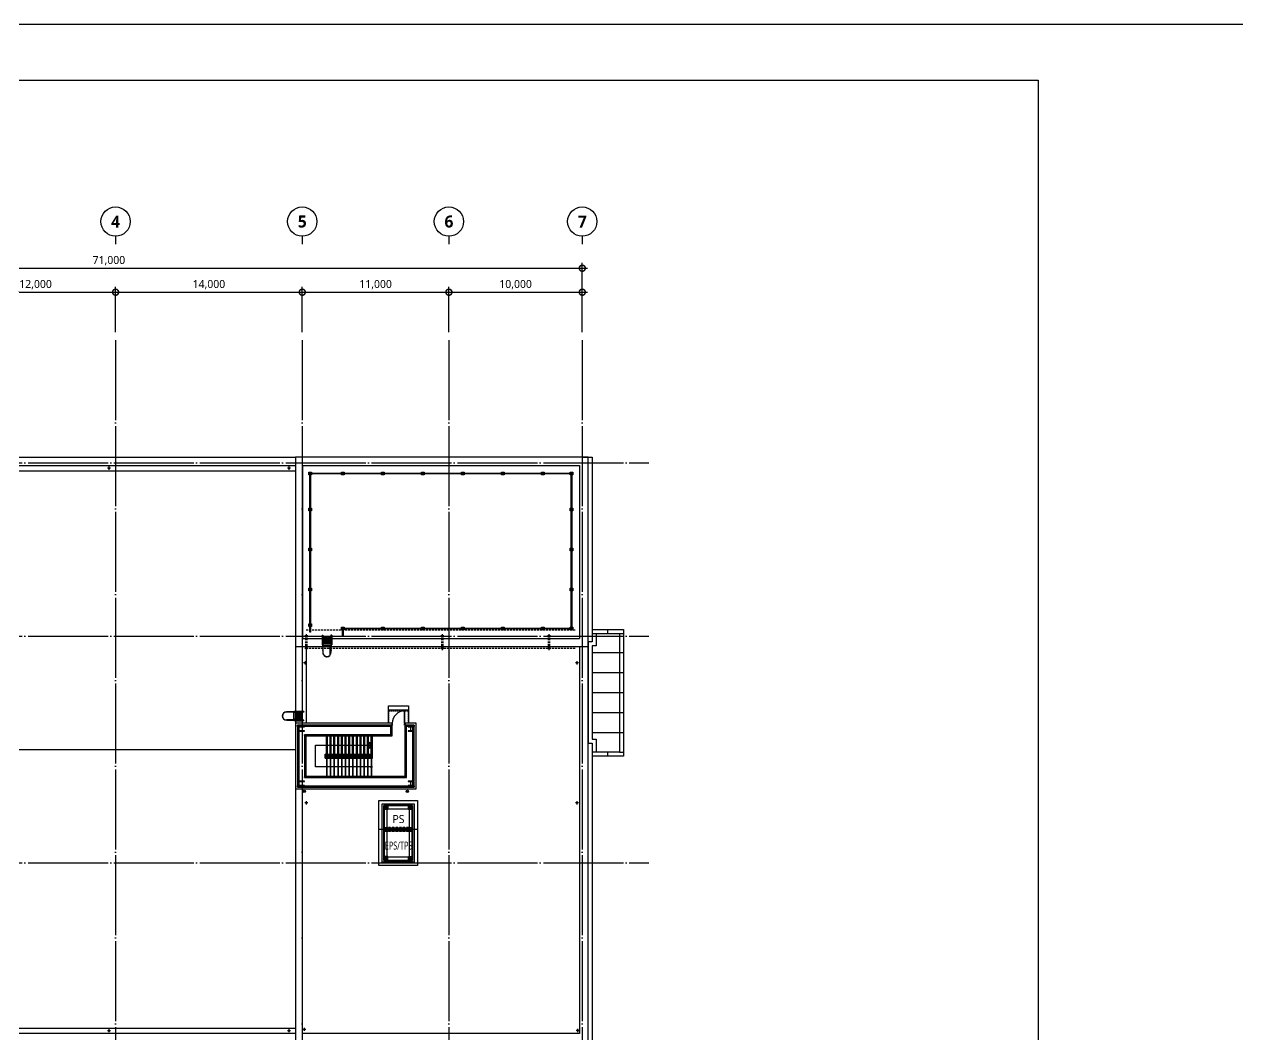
# Model space of a CAD drawing. Header units: millimetres. Extents: x -168200 to 672800, y -7409 to 118800.
# Drawn here: x 407053 to 498055, y 43000 to 118800 of the extents above; entities that cross this region are included whole.
import ezdxf
from ezdxf.enums import TextEntityAlignment as Align

# ---------------------------------------------------------------- set-up
doc = ezdxf.new("R2010")
doc.units = ezdxf.units.MM
doc.header["$LTSCALE"] = 200
for name, pattern in [('CEN', [62, 60, -1, 0, -1]), ('CEN-GAUN', [32.2, 30, -1, 0.2, -1]), ('DASHED2', [0.375, 0.25, -0.125]), ('HIDD', [1.05, 0.6, -0.45]), ('HIDDEN', [0.375, 0.25, -0.125]), ('JIS_02_0.7', [1.35, 0.75, -0.6]), ('XR01-B21-EA-1-P$0$HID', [2.3, 1.5, -0.8])]:
    doc.linetypes.add(name, pattern=pattern)
doc.layers.get('DEFPOINTS').update_dxf_attribs({"color": 137})
for name, color, linetype in [('1 BA', 9, 'Continuous'), ('1 CEN', 15, 'CEN-GAUN'), ('1 RM', 8, 'Continuous'), ('WALL-D', 3, 'Continuous')]:
    doc.layers.add(name, color=color, linetype=linetype)
doc.styles.add('$0$스타일1', font='malgun.ttf')
doc.styles.add('스타일1', font='malgun.ttf')
doc.styles.add('스타일2', font='malgunbd.ttf')
doc.dimstyles.new('CJA', dxfattribs={"dimscale": 300, "dimtxt": 2.7, "dimasz": 1, "dimexe": 2, "dimexo": 3, "dimgap": 1, "dimtad": 1, "dimdec": 0, "dimzin": 1, "dimdsep": 46, "dimlunit": 6, "dimtxsty": '$0$스타일1', "dimblk": 'CJDOT', "dimcen": 0.09, "dimdle": 1, "dimclrd": 256, "dimclre": 256, "dimclrt": 3, "dimadec": 0, "dimazin": 0, "dimtfac": 1, "dimtdec": 0, "dimtix": 1, "dimtmove": 2, "dimatfit": 3, "dimldrblk": 'CJDOT', "dimfxl": 1, "dimtolj": 1, "dimtzin": 1, "dimarcsym": 0})

# ---------------------------------------------------------------- blocks, each defined once
blk = doc.blocks.new('sheet-line')
at = {"layer": 'DEFPOINTS'}
blk.add_lwpolyline([(168200, -356400), (0, -356400), (0, -237600), (168200, -237600)], close=True, dxfattribs=at)
blk = doc.blocks.new('_DotSmall')
at = {"color": 0, "linetype": 'ByBlock', "const_width": 0.5}
blk.add_lwpolyline([(-0.0625, 0, 1), (0.0625, 0, 1)], format="xyb", close=True, dxfattribs=at)
blk = doc.blocks.new('*D29')
at = {"layer": '1 BA', "transparency": 16777216}
blk.add_line((377500, 100500), (449300, 100500), dxfattribs=at)
at = {"layer": '1 BA', "lineweight": -2, "transparency": 16777216}
for p, q in [((377900, 95700), (377900, 100900)), ((448900, 95700), (448900, 100900))]:
    blk.add_line(p, q, dxfattribs=at)
at = {"layer": 'DEFPOINTS', "color": 0, "transparency": 16777216}
for p in [(448900, 100500), (377900, 95100), (448900, 95100)]:
    blk.add_point(p, dxfattribs=at)
at = {"layer": '1 BA', "transparency": 16777216, "xscale": 900, "yscale": 900, "zscale": 900, "rotation": 180}
blk.add_blockref('_DotSmall', (377900, 100500), dxfattribs=at)
at = {"layer": '1 BA', "transparency": 16777216, "xscale": 900, "yscale": 900, "zscale": 900}
blk.add_blockref('_DotSmall', (448900, 100500), dxfattribs=at)
at = {"layer": '1 BA', "color": 0, "transparency": 16777216, "insert": (413400, 101062), "char_height": 600, "attachment_point": 5, "style": '$0$스타일1'}
blk.add_mtext('\\A1;71,000', dxfattribs=at)
blk = doc.blocks.new('CJDOT')
blk.add_line((-2, 0), (2, 0))
at = {"const_width": 0.5}
blk.add_lwpolyline([(-0.25, 0, 1), (0.25, 0, 1)], format="xyb", close=True, dxfattribs=at)
blk = doc.blocks.new('*D31')
at = {"layer": '1 BA', "transparency": 16777216}
blk.add_line((438500, 98700), (449300, 98700), dxfattribs=at)
at = {"layer": '1 BA', "lineweight": -2, "transparency": 16777216}
for p, q in [((438900, 95700), (438900, 99100)), ((448900, 95700), (448900, 99100))]:
    blk.add_line(p, q, dxfattribs=at)
at = {"layer": 'DEFPOINTS', "color": 0, "transparency": 16777216}
for p in [(448900, 98700), (438900, 95100), (448900, 95100)]:
    blk.add_point(p, dxfattribs=at)
at = {"layer": '1 BA', "transparency": 16777216, "xscale": 900, "yscale": 900, "zscale": 900, "rotation": 180}
blk.add_blockref('_DotSmall', (438900, 98700), dxfattribs=at)
at = {"layer": '1 BA', "transparency": 16777216, "xscale": 900, "yscale": 900, "zscale": 900}
blk.add_blockref('_DotSmall', (448900, 98700), dxfattribs=at)
at = {"layer": '1 BA', "color": 0, "transparency": 16777216, "insert": (443900, 99262), "char_height": 600, "attachment_point": 5, "style": '$0$스타일1'}
blk.add_mtext('\\A1;10,000', dxfattribs=at)
blk = doc.blocks.new('*D30')
at = {"layer": '1 BA', "transparency": 16777216}
blk.add_line((427500, 98700), (439300, 98700), dxfattribs=at)
at = {"layer": '1 BA', "lineweight": -2, "transparency": 16777216}
for p, q in [((427900, 95700), (427900, 99100)), ((438900, 95700), (438900, 99100))]:
    blk.add_line(p, q, dxfattribs=at)
at = {"layer": 'DEFPOINTS', "color": 0, "transparency": 16777216}
for p in [(438900, 98700), (427900, 95100), (438900, 95100)]:
    blk.add_point(p, dxfattribs=at)
at = {"layer": '1 BA', "transparency": 16777216, "xscale": 900, "yscale": 900, "zscale": 900, "rotation": 180}
blk.add_blockref('_DotSmall', (427900, 98700), dxfattribs=at)
at = {"layer": '1 BA', "transparency": 16777216, "xscale": 900, "yscale": 900, "zscale": 900}
blk.add_blockref('_DotSmall', (438900, 98700), dxfattribs=at)
at = {"layer": '1 BA', "color": 0, "transparency": 16777216, "insert": (433400, 99262), "char_height": 600, "attachment_point": 5, "style": '$0$스타일1'}
blk.add_mtext('\\A1;11,000', dxfattribs=at)
blk = doc.blocks.new('*D32')
at = {"layer": '1 BA', "transparency": 16777216}
blk.add_line((413500, 98700), (428300, 98700), dxfattribs=at)
at = {"layer": '1 BA', "lineweight": -2, "transparency": 16777216}
for p, q in [((413900, 95700), (413900, 99100)), ((427900, 95700), (427900, 99100))]:
    blk.add_line(p, q, dxfattribs=at)
at = {"layer": 'DEFPOINTS', "color": 0, "transparency": 16777216}
for p in [(427900, 98700), (413900, 95100), (427900, 95100)]:
    blk.add_point(p, dxfattribs=at)
at = {"layer": '1 BA', "transparency": 16777216, "xscale": 900, "yscale": 900, "zscale": 900, "rotation": 180}
blk.add_blockref('_DotSmall', (413900, 98700), dxfattribs=at)
at = {"layer": '1 BA', "transparency": 16777216, "xscale": 900, "yscale": 900, "zscale": 900}
blk.add_blockref('_DotSmall', (427900, 98700), dxfattribs=at)
at = {"layer": '1 BA', "color": 0, "transparency": 16777216, "insert": (420900, 99262), "char_height": 600, "attachment_point": 5, "style": '$0$스타일1'}
blk.add_mtext('\\A1;14,000', dxfattribs=at)
blk = doc.blocks.new('*D33')
at = {"layer": '1 BA', "transparency": 16777216}
blk.add_line((401500, 98700), (414300, 98700), dxfattribs=at)
at = {"layer": '1 BA', "lineweight": -2, "transparency": 16777216}
for p, q in [((401900, 95700), (401900, 99100)), ((413900, 95700), (413900, 99100))]:
    blk.add_line(p, q, dxfattribs=at)
at = {"layer": 'DEFPOINTS', "color": 0, "transparency": 16777216}
for p in [(413900, 98700), (401900, 95100), (413900, 95100)]:
    blk.add_point(p, dxfattribs=at)
at = {"layer": '1 BA', "transparency": 16777216, "xscale": 900, "yscale": 900, "zscale": 900, "rotation": 180}
blk.add_blockref('_DotSmall', (401900, 98700), dxfattribs=at)
at = {"layer": '1 BA', "transparency": 16777216, "xscale": 900, "yscale": 900, "zscale": 900}
blk.add_blockref('_DotSmall', (413900, 98700), dxfattribs=at)
at = {"layer": '1 BA', "color": 0, "transparency": 16777216, "insert": (407900, 99262), "char_height": 600, "attachment_point": 5, "style": '$0$스타일1'}
blk.add_mtext('\\A1;12,000', dxfattribs=at)

msp = doc.modelspace()

# ---------------------------------------------------------------- linework, layer by layer
at = {"layer": '1 BA'}
for p, q in [((413900, 102900), (413900, 102300)), ((427900, 102900), (427900, 102300)), ((438900, 102900), (438900, 102300)), ((448900, 102900), (448900, 102300)), ((377465, 86335), (427400, 86335)), ((378100, 85700), (427400, 85700)), ((413400, 85616.7), (413400, 85383.3)), ((426900, 85616.7), (426900, 85383.3)), ((449335, 86335), (427400, 86335)), ((427400, 86335), (427400, 42465)), ((427900, 85700), (427900, 72725)), ((427900, 85700), (448700, 85700)), ((427950, 72700), (427950, 85700)), ((448700, 85700), (448700, 72725)), ((448900, 86335), (449635, 86335)), ((449335, 42465), (449335, 86335)), ((449635, 86335), (449635, 72465)), ((378100, 85300), (427400, 85300)), ((413516.7, 85500), (413283.3, 85500)), ((427016.7, 85500), (426783.3, 85500)), ((428400, 85000), (428400, 85200)), ((428400, 85200), (428600, 85200)), ((428600, 85000), (428400, 85000)), ((428475, 73190), (428475, 85125)), ((428475, 85125), (448125, 85125)), ((448075, 85075), (428525, 85075)), ((428525, 85075), (428525, 73190)), ((428600, 85200), (428600, 85000)), ((430850, 85000), (430850, 85200)), ((430850, 85200), (431050, 85200)), ((431050, 85000), (430850, 85000)), ((431050, 85200), (431050, 85000)), ((433850, 85000), (433850, 85200)), ((433850, 85200), (434050, 85200)), ((434050, 85000), (433850, 85000)), ((434050, 85200), (434050, 85000)), ((436850, 85000), (436850, 85200)), ((436850, 85200), (437050, 85200)), ((437050, 85000), (436850, 85000)), ((437050, 85200), (437050, 85000)), ((439850, 85000), (439850, 85200)), ((439850, 85200), (440050, 85200)), ((440050, 85000), (439850, 85000)), ((440050, 85200), (440050, 85000)), ((442850, 85000), (442850, 85200)), ((442850, 85200), (443050, 85200)), ((443050, 85000), (442850, 85000)), ((443050, 85200), (443050, 85000)), ((445850, 85000), (445850, 85200)), ((445850, 85200), (446050, 85200)), ((446050, 85000), (445850, 85000)), ((446050, 85200), (446050, 85000)), ((448000, 85000), (448000, 85200)), ((448000, 85200), (448200, 85200)), ((448200, 85000), (448000, 85000)), ((448075, 73500), (448075, 85075)), ((448125, 85125), (448125, 73450)), ((448200, 85200), (448200, 85000)), ((428400, 82300), (428400, 82500)), ((428400, 82500), (428600, 82500)), ((428600, 82300), (428400, 82300)), ((428600, 82500), (428600, 82300)), ((448000, 82300), (448000, 82500)), ((448000, 82500), (448200, 82500)), ((448200, 82300), (448000, 82300)), ((448200, 82500), (448200, 82300)), ((428400, 79300), (428400, 79500)), ((428400, 79500), (428600, 79500)), ((428600, 79300), (428400, 79300)), ((428600, 79500), (428600, 79300)), ((448000, 79300), (448000, 79500)), ((448000, 79500), (448200, 79500)), ((448200, 79300), (448000, 79300)), ((448200, 79500), (448200, 79300)), ((428400, 76300), (428400, 76500)), ((428400, 76500), (428600, 76500)), ((428600, 76500), (428600, 76300)), ((448000, 76300), (448000, 76500)), ((448000, 76500), (448200, 76500)), ((448200, 76500), (448200, 76300)), ((428600, 76300), (428400, 76300)), ((448200, 76300), (448000, 76300)), ((428400, 73615), (428400, 73815)), ((428400, 73815), (428600, 73815)), ((428600, 73815), (428600, 73615)), ((428316.7, 72925), (428083.3, 72925)), ((428200, 73041.7), (428200, 72808.3)), ((428600, 73615), (428400, 73615)), ((428525, 73190), (428475, 73190)), ((429400, 72965.1), (429400, 72257.9)), ((429400, 72965.1), (429454, 72965.1)), ((429400, 72855), (429400, 72355)), ((430108, 72855), (429400, 72855)), ((429454, 72965.1), (429454, 72257.9)), ((430054, 72965.1), (430054, 72257.9)), ((430108, 72965.1), (430054, 72965.1)), ((430108, 72965.1), (430108, 72257.9)), ((430108, 72355), (430108, 72855)), ((430850, 73375), (430850, 73575)), ((430850, 73575), (431050, 73575)), ((431050, 73375), (430850, 73375)), ((430925, 73500), (448075, 73500)), ((430925, 72950), (430925, 73500)), ((430975, 72950), (430925, 72950)), ((448125, 73450), (430975, 73450)), ((430975, 73450), (430975, 72950)), ((431050, 73575), (431050, 73375)), ((433850, 73375), (433850, 73575)), ((433850, 73575), (434050, 73575)), ((434050, 73375), (433850, 73375)), ((434050, 73575), (434050, 73375)), ((436850, 73375), (436850, 73575)), ((436850, 73575), (437050, 73575)), ((437050, 73375), (436850, 73375)), ((437050, 73575), (437050, 73375)), ((438516.7, 72925), (438283.3, 72925)), ((438400, 73041.7), (438400, 72808.3)), ((439850, 73375), (439850, 73575)), ((439850, 73575), (440050, 73575)), ((440050, 73375), (439850, 73375)), ((440050, 73575), (440050, 73375)), ((442850, 73375), (442850, 73575)), ((442850, 73575), (443050, 73575)), ((443050, 73375), (442850, 73375)), ((443050, 73575), (443050, 73375)), ((445850, 73375), (445850, 73575)), ((445850, 73575), (446050, 73575)), ((446050, 73375), (445850, 73375)), ((446050, 73575), (446050, 73375)), ((446516.7, 72925), (446283.3, 72925)), ((446400, 73041.7), (446400, 72808.3)), ((448000, 73375), (448000, 73575)), ((448000, 73575), (448200, 73575)), ((448200, 73375), (448000, 73375)), ((448200, 73575), (448200, 73375)), ((449635, 73400), (452000, 73400)), ((449635, 73100), (451700, 73100)), ((449935, 73100), (449935, 72165)), ((450817.5, 73100), (450817.5, 73400)), ((451700, 73100), (452000, 73100)), ((451700, 73100), (451700, 64200)), ((452000, 73400), (452000, 63900)), ((427400, 72115), (449335, 72115)), ((427900, 72725), (448700, 72725)), ((427900, 72115), (427900, 66360)), ((428316.7, 71965), (428083.3, 71965)), ((428200, 72115), (428200, 66360)), ((428200, 72081.7), (428200, 71848.3)), ((429447.8, 72257.9), (429396, 72257.9)), ((429396, 72257.9), (429396, 72255.8)), ((429399.1, 72252.7), (429435.9, 72252.7)), ((429400, 72355), (430108, 72355)), ((429400, 72257.9), (429454, 72257.9)), ((429442.6, 72245.9), (429442.6, 72157.4)), ((429445.7, 72154.2), (429447.8, 72154.2)), ((429447.8, 72154.2), (429447.8, 72257.9)), ((429447.8, 72237.1), (429447.8, 71662.1)), ((429447.8, 72237.1), (429454, 72237.1)), ((429454, 72237.1), (429454, 71662.2)), ((429454, 72214), (430047.8, 72214)), ((429454, 72198.1), (430047.8, 72198.1)), ((429511.7, 72355), (429457.7, 72355)), ((429457.7, 72355), (429511.7, 72355)), ((429993.4, 72355), (429939.4, 72355)), ((429939.4, 72355), (429993.4, 72355)), ((430000, 71489.6), (430000, 72115)), ((430054, 72237.1), (430047.8, 72237.1)), ((430047.8, 72237.1), (430047.8, 71662.2)), ((430108, 72257.9), (430054, 72257.9)), ((430054, 72257.9), (430105.8, 72257.9)), ((430054, 72154.2), (430054, 72257.9)), ((430054, 71729.4), (430054, 72237.1)), ((430056.1, 72154.2), (430054, 72154.2)), ((430059.2, 72245.9), (430059.2, 72157.4)), ((430102.7, 72252.7), (430065.9, 72252.7)), ((430105.8, 72257.9), (430105.8, 72255.8)), ((438516.7, 71965), (438283.3, 71965)), ((438400, 72081.7), (438400, 71848.3)), ((446516.7, 71965), (446283.3, 71965)), ((446400, 72081.7), (446400, 71848.3)), ((448700, 72115), (448700, 43100)), ((449635, 72465), (449335, 72465)), ((449335, 72465), (449335, 64870)), ((449935, 72165), (449635, 72165)), ((449635, 72165), (449635, 65170)), ((428108.3, 71016.7), (428108.3, 70783.3)), ((429442.6, 71828.6), (429442.6, 71870)), ((429442.6, 71870), (429447.8, 71870)), ((429447.8, 71828.6), (429442.6, 71828.6)), ((429455.5, 71594.2), (429449.9, 71592.2)), ((429467.6, 71554.5), (429462.3, 71552.6)), ((429730.2, 71359.9), (429730.2, 71354.5)), ((429771.6, 71359.9), (429771.6, 71354.5)), ((430034, 71554.5), (430039.3, 71552.6)), ((430046.1, 71594.2), (430051.7, 71592.2)), ((430054, 71870), (430059.2, 71870)), ((430059.2, 71828.6), (430054, 71828.6)), ((430054, 71729.4), (430054, 71667.4)), ((430054, 71667.4), (430054, 71662.1)), ((430059.2, 71870), (430059.2, 71828.6)), ((448500, 71016.7), (448500, 70783.3)), ((452000, 71650), (449635, 71650)), ((428225, 70900), (427991.7, 70900)), ((448616.7, 70900), (448383.3, 70900)), ((452000, 70150), (449635, 70150)), ((452000, 68650), (449635, 68650)), ((434375, 67360), (434375, 67660)), ((434375, 67660), (435875, 67660)), ((434375, 66360), (434375, 67360)), ((434375, 67360), (435875, 67360)), ((435875, 67660), (435875, 67360)), ((435875, 67360), (435875, 66360)), ((426404.9, 66927.8), (426399.5, 66927.8)), ((426404.9, 66886.4), (426399.5, 66886.4)), ((426599.5, 67190.4), (426597.6, 67195.7)), ((426599.5, 66624), (426597.6, 66618.7)), ((426639.2, 67202.5), (426637.2, 67208.1)), ((426639.2, 66611.9), (426637.2, 66606.3)), ((427282.1, 67210.2), (426707.1, 67210.2)), ((426712.4, 66604), (426707.1, 66604)), ((427282.1, 67204), (426707.2, 67204)), ((427282.1, 66610.2), (426707.2, 66610.2)), ((426774.4, 66604), (426712.4, 66604)), ((426774.4, 66604), (427282.1, 66604)), ((426873.6, 67210.2), (426873.6, 67215.4)), ((426873.6, 67215.4), (426915, 67215.4)), ((426873.6, 66598.8), (426873.6, 66604)), ((426915, 66598.8), (426873.6, 66598.8)), ((426915, 67215.4), (426915, 67210.2)), ((426915, 66604), (426915, 66598.8)), ((427199.2, 67212.3), (427199.2, 67210.2)), ((427199.2, 67210.2), (427302.9, 67210.2)), ((427199.2, 66601.9), (427199.2, 66604)), ((427199.2, 66604), (427302.9, 66604)), ((427290.9, 67215.4), (427202.4, 67215.4)), ((427290.9, 66598.8), (427202.4, 66598.8)), ((427243.1, 67204), (427243.1, 66610.2)), ((427259, 67204), (427259, 66610.2)), ((427282.1, 67210.2), (427282.1, 67204)), ((427282.1, 66604), (427282.1, 66610.2)), ((427297.7, 67258.9), (427297.7, 67222.1)), ((427297.7, 66555.3), (427297.7, 66592.1)), ((427302.9, 67262), (427300.8, 67262)), ((427302.9, 66552.2), (427300.8, 66552.2)), ((427302.9, 67210.2), (427302.9, 67262)), ((428010.1, 67258), (427302.9, 67258)), ((427302.9, 67258), (427302.9, 67204)), ((428010.1, 67204), (427302.9, 67204)), ((428010.1, 66604), (427302.9, 66604)), ((427302.9, 66550), (427302.9, 66604)), ((427302.9, 66604), (427302.9, 66552.2)), ((428010.1, 66550), (427302.9, 66550)), ((427900, 67258), (427400, 67258)), ((427400, 67258), (427400, 66550)), ((427400, 67146.3), (427400, 67200.3)), ((427400, 67200.3), (427400, 67146.3)), ((427400, 66664.6), (427400, 66718.6)), ((427400, 66718.6), (427400, 66664.6)), ((427400, 66550), (427900, 66550)), ((427900, 66550), (427900, 67258)), ((428010.1, 67258), (428010.1, 67204)), ((428010.1, 66550), (428010.1, 66604)), ((435560, 66360), (435560, 67300)), ((435560, 67300), (435595, 67300)), ((435595, 66360), (435595, 67300)), ((452000, 67150), (449635, 67150)), ((434625, 66360), (427400, 66360)), ((427400, 66360), (427400, 61440)), ((434625, 66225), (427535, 66225)), ((427535, 66225), (427535, 61575)), ((427535, 66125), (427535, 66225)), ((427535, 66225), (427635, 66225)), ((427635, 66125), (427535, 66125)), ((427539, 66221), (427631, 66129)), ((427631, 66221), (427539, 66129)), ((427539, 66129), (427539, 66221)), ((427539, 66221), (427631, 66221)), ((427631, 66129), (427539, 66129)), ((427631, 66221), (427631, 66129)), ((427635, 66225), (427635, 66125)), ((434625, 66125), (427635, 66125)), ((427635, 66125), (427635, 61675)), ((428075, 66125), (427725, 66125)), ((427725, 66125), (427725, 66106)), ((427725, 66106), (427874.7, 66106)), ((427874.7, 65794), (427725, 65794)), ((427725, 65794), (427725, 65775)), ((427725, 65775), (428075, 65775)), ((427894, 66086.8), (427894, 65813.3)), ((427906, 65813.3), (427906, 66086.8)), ((427925.2, 66106), (428075, 66106)), ((428075, 65794), (427925.2, 65794)), ((428075, 66106), (428075, 66125)), ((428075, 65775), (428075, 65794)), ((434600, 66225), (434600, 65425)), ((434612.5, 66225), (434612.5, 65412.5)), ((434625, 66360), (434625, 66225)), ((434655, 66360), (434625, 66360)), ((434625, 66360), (434625, 66225)), ((434625, 66225), (434670, 66225)), ((434625, 66225), (434625, 65400)), ((434655, 66330), (434655, 66360)), ((434670, 66330), (434655, 66330)), ((434670, 66225), (434670, 66330)), ((434670, 66225), (434670, 66225)), ((434670, 66225), (434670, 66225)), ((435595, 66360), (435560, 66360)), ((435580, 66225), (435580, 66330)), ((435580, 66330), (435595, 66330)), ((435625, 66225), (435580, 66225)), ((435580, 66225), (435580, 66225)), ((435580, 66225), (435580, 66225)), ((435595, 66330), (435595, 66360)), ((435595, 66360), (435625, 66360)), ((435625, 66360), (435625, 66225)), ((436435, 66360), (435625, 66360)), ((435625, 66360), (435625, 66225)), ((436300, 66225), (435625, 66225)), ((435625, 62400), (435625, 66225)), ((436200, 66125), (435625, 66125)), ((435637.5, 62387.5), (435637.5, 66225)), ((435650, 62375), (435650, 66225)), ((436200, 66125), (435850, 66125)), ((435850, 66125), (435850, 66106)), ((435850, 66106), (435999.8, 66106)), ((435999.8, 65794), (435850, 65794)), ((435850, 65794), (435850, 65775)), ((435850, 65775), (436200, 65775)), ((436019, 66086.8), (436019, 65813.3)), ((436031, 65813.3), (436031, 66086.8)), ((436050.3, 66106), (436200, 66106)), ((436200, 65794), (436050.3, 65794)), ((436200, 66125), (436200, 66225)), ((436200, 66225), (436300, 66225)), ((436200, 66106), (436200, 66125)), ((436300, 66125), (436200, 66125)), ((436200, 61675), (436200, 66125)), ((436200, 65775), (436200, 65794)), ((436204, 66221), (436296, 66129)), ((436296, 66221), (436204, 66129)), ((436204, 66129), (436204, 66221)), ((436204, 66221), (436296, 66221)), ((436296, 66129), (436204, 66129)), ((436296, 66221), (436296, 66129)), ((436300, 61575), (436300, 66225)), ((436300, 66225), (436300, 66125)), ((436435, 61440), (436435, 66360)), ((452000, 65650), (449635, 65650)), ((434600, 65425), (428150, 65425)), ((428150, 65425), (428150, 62375)), ((434612.5, 65412.5), (428162.5, 65412.5)), ((428162.5, 65412.5), (428162.5, 62387.5)), ((434625, 65400), (428175, 65400)), ((428175, 65400), (428175, 62400)), ((428888.4, 63085), (428888.4, 64715)), ((428888.4, 64715), (433070, 64715)), ((429720, 64050), (429720, 65400)), ((429720, 65400), (429770, 65400)), ((429770, 65400), (429770, 64050)), ((430000, 64050), (430000, 65400)), ((430000, 65400), (430050, 65400)), ((430050, 65400), (430050, 64050)), ((430280, 64050), (430280, 65400)), ((430280, 65400), (430330, 65400)), ((430330, 65400), (430330, 64050)), ((430560, 64050), (430560, 65400)), ((430560, 65400), (430610, 65400)), ((430610, 65400), (430610, 64050)), ((430840, 64050), (430840, 65400)), ((430840, 65400), (430890, 65400)), ((430890, 65400), (430890, 64050)), ((431120, 64050), (431120, 65400)), ((431120, 65400), (431170, 65400)), ((431170, 65400), (431170, 64050)), ((431400, 64050), (431400, 65400)), ((431400, 65400), (431450, 65400)), ((431450, 65400), (431450, 64050)), ((431680, 64050), (431680, 65400)), ((431680, 65400), (431730, 65400)), ((431730, 65400), (431730, 64050)), ((431960, 64050), (431960, 65400)), ((431960, 65400), (432010, 65400)), ((432010, 65400), (432010, 64050)), ((432240, 64050), (432240, 65400)), ((432240, 65400), (432290, 65400)), ((432290, 65400), (432290, 64050)), ((432520, 64050), (432520, 65400)), ((432520, 65400), (432570, 65400)), ((432570, 65400), (432570, 64050)), ((432800, 64050), (432800, 65400)), ((432800, 65400), (432850, 65400)), ((432850, 65400), (432850, 64050)), ((432956.3, 64931.5), (432902.9, 64900.4)), ((432902.9, 64900.4), (433008.9, 64715)), ((433008.9, 64715), (432902.9, 64529.6)), ((433080, 64715), (432956.3, 64931.5)), ((432956.3, 64498.5), (433080, 64715)), ((433080, 64050), (433080, 65400)), ((433080, 65400), (433130, 65400)), ((433080, 65400), (433130, 65400)), ((433130, 65400), (433130, 64050)), ((433130, 65400), (433130, 64050)), ((433130, 65400), (433130, 63800)), ((433180, 63750), (433180, 65400)), ((449335, 64870), (449635, 64870)), ((449635, 65170), (449935, 65170)), ((449635, 64870), (449635, 42465)), ((449935, 65170), (449935, 64200)), ((378100, 64400), (427400, 64400)), ((429620, 64050), (433130, 64050)), ((429620, 63750), (429620, 64050)), ((429620, 63750), (433180, 63750)), ((429670, 63800), (429670, 64000)), ((429670, 64000), (433130, 64000)), ((433130, 63800), (429670, 63800)), ((429700, 63830), (429700, 63970)), ((429700, 63970), (433100, 63970)), ((433100, 63830), (429700, 63830)), ((429720, 64495), (429720, 64495)), ((429720, 64000), (429720, 63970)), ((429770, 63970), (429720, 63970)), ((429720, 63850), (429720, 63950)), ((429720, 63950), (433080, 63950)), ((433080, 63850), (429720, 63850)), ((429720, 63800), (429720, 63830)), ((429770, 63830), (429720, 63830)), ((429720, 63750), (429720, 62400)), ((429770, 64000), (429770, 63970)), ((429770, 63800), (429770, 63830)), ((429770, 62400), (429770, 63750)), ((430000, 64000), (430000, 63970)), ((430050, 63970), (430000, 63970)), ((430000, 63800), (430000, 63830)), ((430050, 63830), (430000, 63830)), ((430000, 63750), (430000, 62400)), ((430050, 64000), (430050, 63970)), ((430050, 63800), (430050, 63830)), ((430050, 62400), (430050, 63750)), ((430280, 64000), (430280, 63970)), ((430330, 63970), (430280, 63970)), ((430280, 63800), (430280, 63830)), ((430330, 63830), (430280, 63830)), ((430280, 63750), (430280, 62400)), ((430330, 64000), (430330, 63970)), ((430330, 63800), (430330, 63830)), ((430330, 62400), (430330, 63750)), ((430560, 64000), (430560, 63970)), ((430610, 63970), (430560, 63970)), ((430560, 63800), (430560, 63830)), ((430610, 63830), (430560, 63830)), ((430560, 63750), (430560, 62400)), ((430610, 64000), (430610, 63970)), ((430610, 63800), (430610, 63830)), ((430610, 62400), (430610, 63750)), ((430840, 64495), (430840, 64495)), ((430840, 64000), (430840, 63970)), ((430890, 63970), (430840, 63970)), ((430840, 63800), (430840, 63830)), ((430890, 63830), (430840, 63830)), ((430840, 63750), (430840, 62400)), ((430890, 64000), (430890, 63970)), ((430890, 63800), (430890, 63830)), ((430890, 62400), (430890, 63750)), ((431120, 64000), (431120, 63970)), ((431170, 63970), (431120, 63970)), ((431120, 63800), (431120, 63830)), ((431170, 63830), (431120, 63830)), ((431120, 63750), (431120, 62400)), ((431170, 64000), (431170, 63970)), ((431170, 63800), (431170, 63830)), ((431170, 62400), (431170, 63750)), ((431400, 64000), (431400, 63970)), ((431450, 63970), (431400, 63970)), ((431400, 63800), (431400, 63830)), ((431450, 63830), (431400, 63830)), ((431400, 63750), (431400, 62400)), ((431450, 64000), (431450, 63970)), ((431450, 63800), (431450, 63830)), ((431450, 62400), (431450, 63750)), ((431680, 64000), (431680, 63970)), ((431730, 63970), (431680, 63970)), ((431680, 63800), (431680, 63830)), ((431730, 63830), (431680, 63830)), ((431680, 63750), (431680, 62400)), ((431730, 64000), (431730, 63970)), ((431730, 63800), (431730, 63830)), ((431730, 62400), (431730, 63750)), ((431960, 64000), (431960, 63970)), ((432010, 63970), (431960, 63970)), ((431960, 63800), (431960, 63830)), ((432010, 63830), (431960, 63830)), ((431960, 63750), (431960, 62400)), ((432010, 64000), (432010, 63970)), ((432010, 63800), (432010, 63830)), ((432010, 62400), (432010, 63750)), ((432240, 64000), (432240, 63970)), ((432290, 63970), (432240, 63970)), ((432240, 63800), (432240, 63830)), ((432290, 63830), (432240, 63830)), ((432240, 63750), (432240, 62400)), ((432290, 64000), (432290, 63970)), ((432290, 63800), (432290, 63830)), ((432290, 62400), (432290, 63750)), ((432520, 64000), (432520, 63970)), ((432570, 63970), (432520, 63970)), ((432520, 63800), (432520, 63830)), ((432570, 63830), (432520, 63830)), ((432520, 63750), (432520, 62400)), ((432570, 64000), (432570, 63970)), ((432570, 63800), (432570, 63830)), ((432570, 62400), (432570, 63750)), ((432800, 64000), (432800, 63970)), ((432850, 63970), (432800, 63970)), ((432800, 63800), (432800, 63830)), ((432850, 63830), (432800, 63830)), ((432800, 63750), (432800, 62400)), ((432850, 64000), (432850, 63970)), ((432850, 63800), (432850, 63830)), ((432850, 62400), (432850, 63750)), ((432902.9, 64529.6), (432956.3, 64498.5)), ((433080, 64000), (433080, 63970)), ((433080, 64000), (433080, 63970)), ((433130, 63970), (433080, 63970)), ((433130, 63970), (433080, 63970)), ((433080, 63950), (433080, 63850)), ((433080, 63800), (433080, 63830)), ((433080, 63800), (433080, 63830)), ((433130, 63830), (433080, 63830)), ((433130, 63830), (433080, 63830)), ((433080, 63750), (433080, 62400)), ((433100, 63970), (433100, 63830)), ((433130, 64000), (433130, 63970)), ((433130, 64000), (433130, 63970)), ((433130, 63800), (433130, 63830)), ((433130, 63800), (433130, 63830)), ((433130, 62400), (433130, 63750)), ((433130, 62400), (433130, 63750)), ((451700, 64200), (449635, 64200)), ((452000, 63900), (449635, 63900)), ((450817.5, 63900), (450817.5, 64200)), ((451700, 64200), (452000, 64200)), ((433080, 63085), (428888.4, 63085)), ((429720, 63347.5), (429720, 63347.5)), ((430840, 63347.5), (430840, 63347.5)), ((431680, 63347.5), (431680, 63347.5)), ((432520, 63347.5), (432520, 63347.5)), ((428075, 62025), (427725, 62025)), ((427725, 62025), (427725, 62006)), ((427725, 62006), (427874.7, 62006)), ((427894, 61986.8), (427894, 61713.3)), ((427906, 61713.3), (427906, 61986.8)), ((427925.2, 62006), (428075, 62006)), ((428075, 62006), (428075, 62025)), ((428150, 62375), (435650, 62375)), ((428162.5, 62387.5), (435637.5, 62387.5)), ((428175, 62400), (435625, 62400)), ((429720, 62400), (429770, 62400)), ((430000, 62400), (430050, 62400)), ((430280, 62400), (430330, 62400)), ((430560, 62400), (430610, 62400)), ((430840, 62400), (430890, 62400)), ((431120, 62400), (431170, 62400)), ((431400, 62400), (431450, 62400)), ((431680, 62400), (431730, 62400)), ((431960, 62400), (432010, 62400)), ((432240, 62400), (432290, 62400)), ((432520, 62400), (432570, 62400)), ((432800, 62400), (432850, 62400)), ((433080, 62400), (433130, 62400)), ((433080, 62400), (433130, 62400)), ((436200, 62025), (435850, 62025)), ((435850, 62025), (435850, 62006)), ((435850, 62006), (435999.8, 62006)), ((436019, 61986.8), (436019, 61713.3)), ((436031, 61713.3), (436031, 61986.8)), ((436050.3, 62006), (436200, 62006)), ((436200, 62006), (436200, 62025)), ((427400, 61440), (436435, 61440)), ((427535, 61575), (427535, 61675)), ((427535, 61675), (427635, 61675)), ((427535, 61575), (436300, 61575)), ((427635, 61575), (427535, 61575)), ((427539, 61671), (427631, 61579)), ((427631, 61671), (427539, 61579)), ((427539, 61579), (427539, 61671)), ((427539, 61671), (427631, 61671)), ((427631, 61579), (427539, 61579)), ((427631, 61671), (427631, 61579)), ((427635, 61675), (427635, 61575)), ((427635, 61675), (436200, 61675)), ((427874.7, 61694), (427725, 61694)), ((427725, 61694), (427725, 61675)), ((427725, 61675), (428075, 61675)), ((427900, 61440), (427900, 43100)), ((428075, 61694), (427925.2, 61694)), ((428075, 61675), (428075, 61694)), ((435999.8, 61694), (435850, 61694)), ((435850, 61694), (435850, 61675)), ((435850, 61675), (436200, 61675)), ((436200, 61694), (436050.3, 61694)), ((436200, 61675), (436200, 61694)), ((436200, 61575), (436200, 61675)), ((436200, 61675), (436300, 61675)), ((436300, 61575), (436200, 61575)), ((436204, 61671), (436296, 61579)), ((436296, 61671), (436204, 61579)), ((436204, 61579), (436204, 61671)), ((436204, 61671), (436296, 61671)), ((436296, 61579), (436204, 61579)), ((436296, 61671), (436296, 61579)), ((436300, 61675), (436300, 61575)), ((428316.7, 60400), (428083.3, 60400)), ((428200, 60516.7), (428200, 60283.3)), ((433650, 55700), (433650, 60575)), ((433650, 60575), (436550, 60575)), ((433900, 55950), (433900, 60325)), ((433900, 60325), (436300, 60325)), ((434025, 60200), (434025, 58450)), ((436175, 60200), (434025, 60200)), ((434025, 56075), (434025, 60200)), ((434025, 60200), (436175, 60200)), ((434075, 60150), (434075, 59950)), ((434275, 60150), (434075, 60150)), ((434125, 60000), (434125, 60100)), ((434125, 60100), (434225, 60100)), ((434129.5, 60004.5), (434220.5, 60095.5)), ((434129.5, 60095.5), (434220.5, 60004.5)), ((434129.5, 60004.5), (434220.5, 60095.5)), ((434129.5, 60095.5), (434220.5, 60004.5)), ((434129.5, 60004.5), (434220.5, 60095.5)), ((434129.5, 60095.5), (434220.5, 60004.5)), ((434129.5, 60004.5), (434220.5, 60095.5)), ((434129.5, 60095.5), (434220.5, 60004.5)), ((434129.5, 60004.5), (434129.5, 60095.5)), ((434129.5, 60095.5), (434220.5, 60095.5)), ((434220.5, 60095.5), (434220.5, 60004.5)), ((434225, 60100), (434225, 60000)), ((434275, 59950), (434275, 60150)), ((434325, 60175), (434325, 59900)), ((435875, 60175), (434325, 60175)), ((435875, 59900), (435875, 60175)), ((435925, 60150), (435925, 59950)), ((436125, 60150), (435925, 60150)), ((435975, 60000), (435975, 60100)), ((435975, 60100), (436075, 60100)), ((435979.5, 60004.5), (436070.5, 60095.5)), ((435979.5, 60095.5), (436070.5, 60004.5)), ((435979.5, 60004.5), (436070.5, 60095.5)), ((435979.5, 60095.5), (436070.5, 60004.5)), ((435979.5, 60004.5), (436070.5, 60095.5)), ((435979.5, 60095.5), (436070.5, 60004.5)), ((435979.5, 60004.5), (436070.5, 60095.5)), ((435979.5, 60095.5), (436070.5, 60004.5)), ((435979.5, 60004.5), (435979.5, 60095.5)), ((435979.5, 60095.5), (436070.5, 60095.5)), ((436070.5, 60095.5), (436070.5, 60004.5)), ((436075, 60100), (436075, 60000)), ((436125, 59950), (436125, 60150)), ((436175, 58450), (436175, 60200)), ((436175, 60200), (436175, 56075)), ((436300, 60325), (436300, 55950)), ((436550, 60575), (436550, 55700)), ((448616.7, 60400), (448383.3, 60400)), ((448500, 60516.7), (448500, 60283.3)), ((434325, 59900), (434050, 59900)), ((434050, 59900), (434050, 58537.5)), ((434075, 59950), (434275, 59950)), ((434225, 60000), (434125, 60000)), ((434220.5, 60004.5), (434129.5, 60004.5)), ((434275, 59950), (435925, 59950)), ((434275, 58487.5), (434275, 59950)), ((436150.3, 59900), (435875, 59900)), ((435925, 59950), (435925, 58487.5)), ((435925, 59950), (436125, 59950)), ((436075, 60000), (435975, 60000)), ((436070.5, 60004.5), (435979.5, 60004.5)), ((436150.3, 58537.5), (436150.3, 59900)), ((434025, 58450), (436175, 58450)), ((434025, 58325), (434025, 56075)), ((436175, 58325), (434025, 58325)), ((434050, 58537.5), (434325, 58537.5)), ((434075, 58287.5), (434075, 58487.5)), ((434075, 58487.5), (434275, 58487.5)), ((434075, 58487.5), (434075, 58287.5)), ((434275, 58487.5), (434075, 58487.5)), ((434275, 58287.5), (434075, 58287.5)), ((434075, 58287.5), (434275, 58287.5)), ((434125, 58337.5), (434125, 58437.5)), ((434125, 58437.5), (434225, 58437.5)), ((434225, 58337.5), (434125, 58337.5)), ((434129.5, 58342), (434220.5, 58433)), ((434129.5, 58433), (434220.5, 58342)), ((434129.5, 58342), (434220.5, 58433)), ((434129.5, 58433), (434220.5, 58342)), ((434129.5, 58342), (434220.5, 58433)), ((434129.5, 58433), (434220.5, 58342)), ((434129.5, 58342), (434220.5, 58433)), ((434129.5, 58433), (434220.5, 58342)), ((434129.5, 58342), (434129.5, 58433)), ((434129.5, 58433), (434220.5, 58433)), ((434220.5, 58342), (434129.5, 58342)), ((434220.5, 58433), (434220.5, 58342)), ((434225, 58437.5), (434225, 58337.5)), ((435925, 58487.5), (434275, 58487.5)), ((434275, 58487.5), (434275, 58287.5)), ((434275, 58287.5), (434275, 58487.5)), ((434275, 58287.5), (435925, 58287.5)), ((434275, 56325), (434275, 58287.5)), ((434325, 58537.5), (434325, 58237.5)), ((435875, 58237.5), (435875, 58537.5)), ((435875, 58537.5), (436150.3, 58537.5)), ((435925, 58487.5), (435925, 58287.5)), ((436125, 58487.5), (435925, 58487.5)), ((435925, 58287.5), (435925, 56325)), ((435925, 58287.5), (436125, 58287.5)), ((435975, 58337.5), (435975, 58437.5)), ((435975, 58437.5), (436075, 58437.5)), ((436075, 58337.5), (435975, 58337.5)), ((435979.5, 58342), (436070.5, 58433)), ((435979.5, 58433), (436070.5, 58342)), ((435979.5, 58342), (436070.5, 58433)), ((435979.5, 58433), (436070.5, 58342)), ((435979.5, 58342), (436070.5, 58433)), ((435979.5, 58433), (436070.5, 58342)), ((435979.5, 58342), (436070.5, 58433)), ((435979.5, 58433), (436070.5, 58342)), ((435979.5, 58342), (435979.5, 58433)), ((435979.5, 58433), (436070.5, 58433)), ((436070.5, 58342), (435979.5, 58342)), ((436070.5, 58433), (436070.5, 58342)), ((436075, 58437.5), (436075, 58337.5)), ((436125, 58287.5), (436125, 58487.5)), ((436175, 56075), (436175, 58325)), ((434325, 58237.5), (434050, 58237.5)), ((434050, 58237.5), (434050, 56375)), ((436150.3, 58237.5), (435875, 58237.5)), ((436150.3, 56375), (436150.3, 58237.5)), ((436550, 55700), (433650, 55700)), ((436300, 55950), (433900, 55950)), ((434025, 56075), (436175, 56075)), ((436175, 56075), (434025, 56075)), ((434072.7, 56077.3), (434027.3, 56122.7)), ((434027.3, 56077.3), (434072.7, 56122.7)), ((434325, 56375), (434050, 56375)), ((434075, 56325), (434075, 56125)), ((434275, 56325), (434075, 56325)), ((434075, 56125), (434275, 56125)), ((434125.3, 56175), (434125.3, 56275)), ((434125.3, 56275), (434225.3, 56275)), ((434225.3, 56175), (434125.3, 56175)), ((434129.8, 56179.5), (434220.8, 56270.5)), ((434129.8, 56270.5), (434220.8, 56179.5)), ((434129.8, 56179.5), (434220.8, 56270.5)), ((434129.8, 56270.5), (434220.8, 56179.5)), ((434129.8, 56179.5), (434220.8, 56270.5)), ((434129.8, 56270.5), (434220.8, 56179.5)), ((434129.8, 56179.5), (434220.8, 56270.5)), ((434129.8, 56270.5), (434220.8, 56179.5)), ((434129.8, 56179.5), (434129.8, 56270.5)), ((434129.8, 56270.5), (434220.8, 56270.5)), ((434220.8, 56179.5), (434129.8, 56179.5)), ((434220.8, 56270.5), (434220.8, 56179.5)), ((434225.3, 56275), (434225.3, 56175)), ((435925, 56325), (434275, 56325)), ((434275, 56125), (434275, 56325)), ((434325, 56100), (434325, 56375)), ((434325, 56100), (435875, 56100)), ((435875, 56100), (435875, 56375)), ((435875, 56375), (436150.3, 56375)), ((435925, 56325), (435925, 56125)), ((436125, 56325), (435925, 56325)), ((435925, 56125), (436125, 56125)), ((435975.3, 56175), (435975.3, 56275)), ((435975.3, 56275), (436075.3, 56275)), ((436075.3, 56175), (435975.3, 56175)), ((435979.8, 56179.5), (436070.8, 56270.5)), ((435979.8, 56270.5), (436070.8, 56179.5)), ((435979.8, 56179.5), (436070.8, 56270.5)), ((435979.8, 56270.5), (436070.8, 56179.5)), ((435979.8, 56179.5), (436070.8, 56270.5)), ((435979.8, 56270.5), (436070.8, 56179.5)), ((435979.8, 56179.5), (436070.8, 56270.5)), ((435979.8, 56270.5), (436070.8, 56179.5)), ((435979.8, 56179.5), (435979.8, 56270.5)), ((435979.8, 56270.5), (436070.8, 56270.5)), ((436070.8, 56179.5), (435979.8, 56179.5)), ((436070.8, 56270.5), (436070.8, 56179.5)), ((436075.3, 56275), (436075.3, 56175)), ((436125, 56125), (436125, 56325)), ((378100, 43500), (427400, 43500)), ((427400, 43100), (378100, 43100)), ((413516.7, 43300), (413283.3, 43300)), ((413400, 43416.7), (413400, 43183.3)), ((427016.7, 43300), (426783.3, 43300)), ((426900, 43416.7), (426900, 43183.3)), ((448700, 43100), (427900, 43100)), ((428166.7, 43400), (427933.3, 43400)), ((428050, 43516.7), (428050, 43283.3)), ((448666.7, 43315), (448433.3, 43315)), ((448550, 43431.7), (448550, 43198.3))]:
    msp.add_line(p, q, dxfattribs=at)
at = {"layer": '1 BA', "linetype": 'HIDD'}
for p, q in [((428150, 72925), (428150, 71965)), ((428250, 72925), (428250, 71965)), ((438350, 72925), (438350, 71965)), ((438450, 72925), (438450, 71965)), ((446350, 72925), (446350, 71965)), ((446450, 72925), (446450, 71965))]:
    msp.add_line(p, q, dxfattribs=at)
at = {"layer": '1 BA', "linetype": 'HIDDEN', "ltscale": 3}
for p, q in [((428200, 73375), (448400, 73375)), ((428200, 71990), (448400, 71990))]:
    msp.add_line(p, q, dxfattribs=at)
at = {"layer": '1 BA', "linetype": 'Continuous'}
for p, q in [((430108, 72852.4), (429400, 72852.4)), ((429595.3, 72855), (429595.3, 72355)), ((429912.8, 72855), (429912.8, 72355)), ((430108, 72773.1), (429400, 72773.1)), ((430108, 72693.7), (429400, 72693.7)), ((430108, 72614.3), (429400, 72614.3)), ((430108, 72534.9), (429400, 72534.9)), ((430108, 72455.6), (429400, 72455.6)), ((430108, 72376.2), (429400, 72376.2)), ((427900, 67062.8), (427400, 67062.8)), ((427900, 66745.3), (427400, 66745.3)), ((427421.2, 66550), (427421.2, 67258)), ((427500.6, 66550), (427500.6, 67258)), ((427579.9, 66550), (427579.9, 67258)), ((427659.3, 66550), (427659.3, 67258)), ((427738.7, 66550), (427738.7, 67258)), ((427818.1, 66550), (427818.1, 67258)), ((427897.4, 66550), (427897.4, 67258))]:
    msp.add_line(p, q, dxfattribs=at)
at = {"layer": '1 BA', "linetype": 'XR01-B21-EA-1-P$0$HID'}
for p, q in [((429448.6, 72965.1), (429448.6, 72257.9)), ((430059.4, 72965.1), (430059.4, 72257.9)), ((428010.1, 67209.4), (427302.9, 67209.4)), ((428010.1, 66598.6), (427302.9, 66598.6))]:
    msp.add_line(p, q, dxfattribs=at)
at = {"layer": '1 BA', "linetype": 'DASHED2', "ltscale": 2}
for p, q in [((435875, 67260), (434375, 67260)), ((434375, 67260), (434375, 66360)), ((435875, 66360), (435875, 67260))]:
    msp.add_line(p, q, dxfattribs=at)
at = {"layer": '1 BA', "linetype": 'CEN'}
msp.add_line((436600.3, 58387.5), (433650.3, 58387.5), dxfattribs=at)
at = {"layer": '1 BA', "linetype": 'JIS_02_0.7'}
for p, q in [((435875, 58537.5), (434325, 58537.5)), ((435875, 58237.5), (434325, 58237.5))]:
    msp.add_line(p, q, dxfattribs=at)
at = {"layer": '1 BA'}
for points in [[(434525, 66225), (434525, 65500), (428075, 65500), (428075, 62300), (435725, 62300), (435725, 66225)], [(436300, 66225), (436300, 66125), (435725, 66125)], [(434025, 56125), (434025, 56075), (434075, 56075)], [(434025, 56125), (434075, 56125), (434075, 56075)]]:
    msp.add_lwpolyline(points, dxfattribs=at)
for points in [[(434592, 66180.8), (434592, 66180), (434600, 66180), (434600, 66225), (434525, 66225), (434525, 66180), (434533, 66180), (434533, 66180.8), (434525.8, 66180.8), (434525.8, 66224.2), (434599.2, 66224.2), (434599.2, 66180.8)], [(435717, 66180.8), (435717, 66180), (435725, 66180), (435725, 66225), (435650, 66225), (435650, 66180), (435658, 66180), (435658, 66180.8), (435650.8, 66180.8), (435650.8, 66224.2), (435724.2, 66224.2), (435724.2, 66180.8)], [(428142, 65455.8), (428142, 65455), (428150, 65455), (428150, 65500), (428075, 65500), (428075, 65455), (428083, 65455), (428083, 65455.8), (428075.8, 65455.8), (428075.8, 65499.2), (428149.2, 65499.2), (428149.2, 65455.8)], [(428194.2, 65433), (428195, 65433), (428195, 65425), (428150, 65425), (428150, 65500), (428195, 65500), (428195, 65492), (428194.2, 65492), (428194.2, 65499.2), (428150.8, 65499.2), (428150.8, 65425.8), (428194.2, 65425.8)], [(428142, 62344.2), (428142, 62345), (428150, 62345), (428150, 62300), (428075, 62300), (428075, 62345), (428083, 62345), (428083, 62344.2), (428075.8, 62344.2), (428075.8, 62300.8), (428149.2, 62300.8), (428149.2, 62344.2)], [(428194.2, 62367), (428195, 62367), (428195, 62375), (428150, 62375), (428150, 62300), (428195, 62300), (428195, 62308), (428194.2, 62308), (428194.2, 62300.8), (428150.8, 62300.8), (428150.8, 62374.2), (428194.2, 62374.2)], [(434072.7, 56122.7), (434027.3, 56122.7), (434027.3, 56077.3), (434072.7, 56077.3)]]:
    msp.add_lwpolyline(points, close=True, dxfattribs=at)
for centre, radius in [((413900, 104000), 1100), ((427900, 104000), 1100), ((438900, 104000), 1100), ((448900, 104000), 1100), ((413400, 85500), 50), ((426900, 85500), 50), ((428200, 72925), 50), ((438400, 72925), 50), ((446400, 72925), 50), ((428200, 71965), 50), ((438400, 71965), 50), ((446400, 71965), 50), ((428108.3, 70900), 50), ((448500, 70900), 50), ((433080, 63085), 60), ((428053.3, 61265), 87.5), ((428053.3, 61265), 37.5), ((435781, 61265), 87.5), ((435781, 61265), 37.5), ((428200, 60400), 50), ((448500, 60400), 50), ((413400, 43300), 50), ((426900, 43300), 50), ((428050, 43400), 50), ((448550, 43315), 50)]:
    msp.add_circle(centre, radius, dxfattribs=at)
for centre, radius, start, end in [((429399.1, 72255.8), 3.11, 180, 270), ((429435.9, 72245.9), 6.73, 0, 90), ((429445.7, 72157.4), 3.11, 180, 270), ((430056.1, 72157.4), 3.11, 270, 0), ((430065.9, 72245.9), 6.73, 90, 180), ((430102.7, 72255.8), 3.11, 270, 0), ((429750.9, 71662.3), 303.1, 179.984191, 359.984191), ((429764.8, 71669), 324.1, 193.699797, 201.040763), ((429750.9, 71662.3), 296.9, 179.984191, 359.984191), ((429750.9, 71677.1), 323.3, 266.324674, 273.675326), ((429736.8, 71669), 324.1, 338.959237, 346.300203), ((426722.1, 66907.1), 323.3, 176.324674, 183.675326), ((426707.3, 66907.1), 303.1, 89.984191, 269.984191), ((426707.3, 66907.1), 296.9, 89.984191, 269.984191), ((426714, 66893.2), 324.1, 103.699797, 111.040763), ((426714, 66921.2), 324.1, 248.959237, 256.300203), ((427202.4, 67212.3), 3.11, 90, 180), ((427202.4, 66601.9), 3.11, 180, 270), ((427290.9, 67222.1), 6.73, 270, 0), ((427290.9, 66592.1), 6.73, 0, 90), ((427300.8, 67258.9), 3.11, 90, 180), ((427300.8, 66555.3), 3.11, 180, 270), ((435595, 66360), 940, 90, 180), ((427874.7, 66086.8), 19.2, 0, 90), ((427874.7, 65813.3), 19.2, 270, 0), ((427925.2, 66086.8), 19.2, 90, 180), ((427925.2, 65813.3), 19.2, 180, 270), ((435999.8, 66086.8), 19.2, 0, 90), ((435999.8, 65813.3), 19.2, 270, 0), ((436050.3, 66086.8), 19.2, 90, 180), ((436050.3, 65813.3), 19.2, 180, 270), ((427874.7, 61986.8), 19.2, 0, 90), ((427925.2, 61986.8), 19.2, 90, 180), ((435999.8, 61986.8), 19.2, 0, 90), ((436050.3, 61986.8), 19.2, 90, 180), ((427874.7, 61713.3), 19.2, 270, 0), ((427925.2, 61713.3), 19.2, 180, 270), ((435999.8, 61713.3), 19.2, 270, 0), ((436050.3, 61713.3), 19.2, 180, 270)]:
    msp.add_arc(centre, radius, start, end, dxfattribs=at)
at = {"layer": '1 CEN'}
for p, q in [((413900, 95100), (413900, 32900)), ((427900, 95100), (427900, 32900)), ((438900, 95100), (438900, 32900)), ((448900, 95100), (448900, 32900)), ((368700, 85900), (453900, 85900)), ((368700, 72900), (453900, 72900)), ((368700, 55900), (453900, 55900))]:
    msp.add_line(p, q, dxfattribs=at)
at = {"layer": 'DEFPOINTS'}
msp.add_lwpolyline([(345700, 114600), (483100, 114600), (483100, 4200), (345700, 4200)], close=True, dxfattribs=at)

# ---------------------------------------------------------------- block references
at = {"layer": 'WALL-D'}
msp.add_blockref('sheet-line', (336400, 356400), dxfattribs=at)

# ---------------------------------------------------------------- texts
at = {"layer": '1 BA', "style": '스타일2'}
for s, p in [('4', (413900, 104000)), ('5', (427900, 104000)), ('6', (438900, 104000)), ('7', (448900, 104000))]:
    msp.add_text(s, height=900, dxfattribs=at).set_placement(p, align=Align.MIDDLE)
at = {"layer": '1 RM', "style": '스타일1'}
msp.add_text('PS', height=600, dxfattribs=at).set_placement((435115.8, 59183.4), align=Align.MIDDLE)
at = {"layer": '1 RM', "style": '스타일1', "width": 0.7}
msp.add_text('EPS/TPS', height=600, dxfattribs=at).set_placement((435124, 57190.4), align=Align.MIDDLE)

# ---------------------------------------------------------------- dimensions: what is measured, and where the dimension line sits
at = {"layer": '1 BA'}
dim = msp.add_linear_dim(base=(448900, 100500), p1=(377900, 95100), p2=(448900, 95100), angle=180, dimstyle='CJA', override={"dimscale": 200, "dimtxt": 3, "dimasz": 4.5, "dimtxsty": '$0$스타일1', "dimblk1": 'DotSmall', "dimblk2": 'DotSmall', "dimsah": 1, "dimdle": 2, "dimclrt": 0, "dimldrblk": 'CJDOT', "dimlwd": 65535}, dxfattribs=at)
dim.commit()
dim.dimension.update_dxf_attribs({"geometry": '*D29', "text_midpoint": (413400, 101062), "dimtype": 160})
for base, p1, p2, picture, middle in [((413900, 98700), (401900, 95100), (413900, 95100), '*D33', (407900, 99262)), ((427900, 98700), (413900, 95100), (427900, 95100), '*D32', (420900, 99262)), ((438900, 98700), (427900, 95100), (438900, 95100), '*D30', (433400, 99262)), ((448900, 98700), (438900, 95100), (448900, 95100), '*D31', (443900, 99262))]:
    dim = msp.add_linear_dim(base=base, p1=p1, p2=p2, dimstyle='CJA', override={"dimscale": 200, "dimtxt": 3, "dimasz": 4.5, "dimtxsty": '$0$스타일1', "dimblk1": 'DotSmall', "dimblk2": 'DotSmall', "dimsah": 1, "dimdle": 2, "dimclrt": 0, "dimldrblk": 'CJDOT', "dimlwd": 65535}, dxfattribs=at)
    dim.commit()
    dim.dimension.update_dxf_attribs({"geometry": picture, "text_midpoint": middle})

doc.saveas('drawing.dxf')
